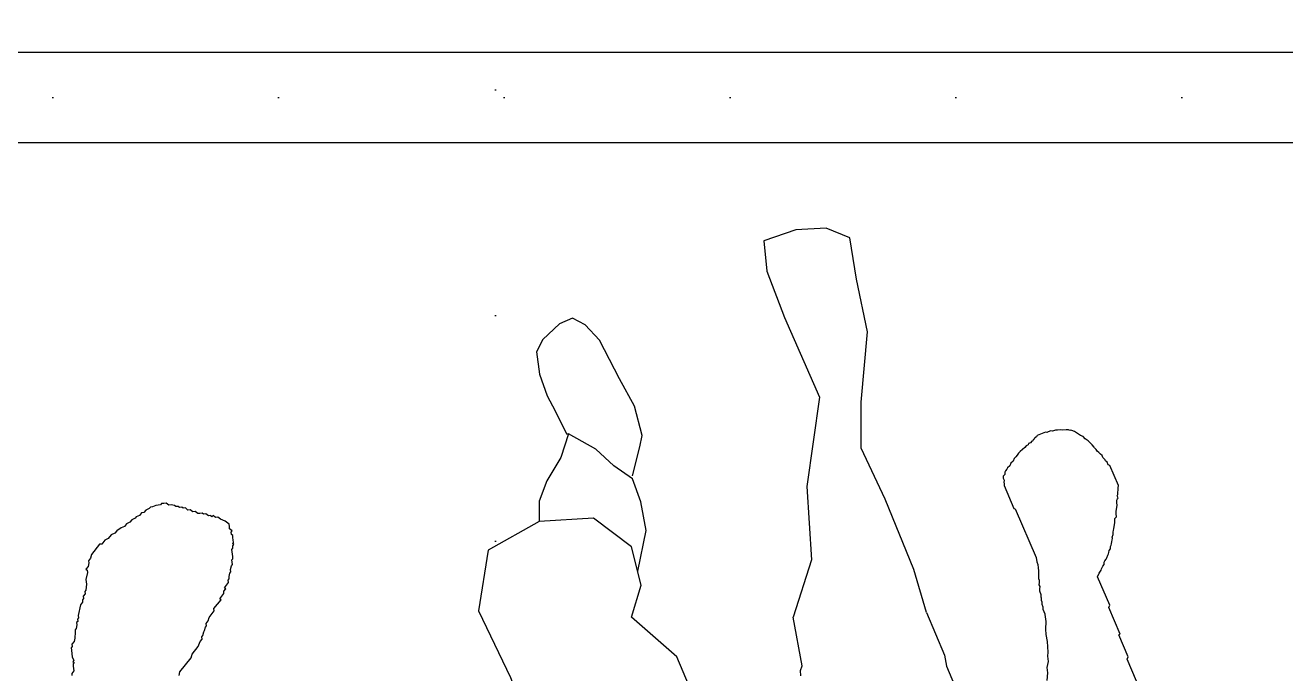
# Model space of a CAD drawing. Extents: x -68523 to 336700, y -113452 to 119396.
# Drawn here: x 256729 to 258125, y 26411 to 27130 of the extents above; entities that cross this region are included whole.
import ezdxf

# ---------------------------------------------------------------- set-up
doc = ezdxf.new("R2010")
doc.units = 0
doc.header["$LTSCALE"] = 1000
doc.header["$MEASUREMENT"] = 0
doc.linetypes.add('EC-5thFloor-s6144$0$DOT', pattern=[0.25, 0, -0.25])
doc.layers.get('0').update_dxf_attribs({"linetype": 'CONTINUOUS'})
for name, color, linetype in [('Dry-Wall', 4, 'CONTINUOUS'), ('EC-5thFloor-s6144$0$4', 9, 'EC-5thFloor-s6144$0$DOT'), ('ece-fitout$0$people', 7, 'CONTINUOUS'), ('N_Fur', 41, 'CONTINUOUS')]:
    doc.layers.add(name, color=color, linetype=linetype)

# ---------------------------------------------------------------- blocks, each defined once
blk = doc.blocks.new('EC-5thFloor-s6144$0$grid-base')
for p, q in [((-750, -24750), (-750, 750)), ((-24750, -3750), (750, -3750))]:
    blk.add_line(p, q)
blk = doc.blocks.new('ece-fitout$0$people-01')
at = {"layer": 'ece-fitout$0$people', "color": 8}
for p, q in [((260, -302.8), (327.8, -461.6)), ((29, -451.1), (-6.8, -367.3)), ((-181.7, -434.4), (-171.3, -458.8)), ((-82.8, -443.6), (-82.3, -435.2)), ((-82.3, -449.6), (-82.8, -443.6)), ((190.7, -446.3), (188.7, -451.3)), ((190.3, -440.3), (190.7, -446.3)), ((-171.3, -458.8), (-172.3, -461.3)), ((-83.6, -456.3), (-82.3, -449.6)), ((-83.1, -462.3), (-83.6, -456.3)), ((31, -463.4), (29, -451.1)), ((188.7, -451.3), (198.8, -505.5)), ((-172.3, -461.3), (-161.9, -485.7)), ((-83.4, -466.5), (-83.1, -462.3)), ((-82.9, -472.5), (-83.4, -466.5)), ((-82.4, -478.5), (-82.9, -472.5)), ((51.1, -510.5), (31, -463.4)), ((-161.9, -485.7), (-163.6, -486.4)), ((-163.6, -486.4), (-151, -516.1)), ((-81.1, -486.2), (-82.4, -478.5)), ((-80.7, -492.2), (-81.1, -486.2)), ((-81.2, -500.7), (-80.7, -492.2)), ((-79.9, -508.4), (-81.2, -500.7)), ((-151, -516.1), (-152, -518.5)), ((-80, -509.1), (-79.9, -508.4)), ((-77.7, -514.3), (-80, -509.1)), ((-77.9, -516.8), (-77.7, -514.3)), ((-152, -518.5), (-138.5, -550.1)), ((-76.6, -519.8), (-77.9, -516.8)), ((-76.7, -522.3), (-76.6, -519.8)), ((-75.9, -524.3), (-76.7, -522.3)), ((-76, -526.8), (-75.9, -524.3)), ((-75.6, -527.8), (-76, -526.8)), ((-75.7, -530.3), (-75.6, -527.8)), ((-74, -534.4), (-75.7, -530.3)), ((-74.3, -539.3), (-74.1, -536.8)), ((-73.4, -541.3), (-74.3, -539.3)), ((-74.1, -536.8), (-74, -534.4)), ((-73.7, -546.3), (-73.6, -543.8)), ((-73.6, -543.8), (-73.4, -541.3)), ((-142.3, -557.6), (-142.9, -559)), ((-140.2, -554.2), (-142.3, -557.6)), ((-138.5, -550.1), (-140.2, -554.2)), ((-72.8, -548.3), (-73.7, -546.3)), ((-73.1, -553.2), (-73, -550.8)), ((-72.9, -556.7), (-73.1, -553.2)), ((-73, -550.8), (-72.8, -548.3)), ((-72.6, -560.2), (-72.9, -556.7)), ((-148.6, -571.1), (-149.8, -574)), ((-148, -569.6), (-148.6, -571.1)), ((-146.4, -567.7), (-148, -569.6)), ((-145.8, -566.3), (-146.4, -567.7)), ((-145.7, -563.8), (-145.8, -566.3)), ((-144.1, -561.9), (-145.7, -563.8)), ((-143.5, -560.5), (-144.1, -561.9)), ((-142.9, -559), (-143.5, -560.5)), ((-72.3, -563.7), (-72.6, -560.2)), ((-71, -566.8), (-72.3, -563.7)), ((-70.3, -571.3), (-71, -566.8)), ((-47.2, -625.2), (-70.3, -571.3)), ((-153.4, -585.2), (-154, -586.6)), ((-152.8, -583.7), (-153.4, -585.2)), ((-152.7, -581.2), (-152.8, -583.7)), ((-151.1, -579.3), (-152.7, -581.2)), ((-150.9, -576.9), (-151.1, -579.3)), ((-150.4, -575.4), (-150.9, -576.9)), ((-149.8, -574), (-150.4, -575.4)), ((-155.8, -599.4), (-155.9, -601.9)), ((-155.6, -596.9), (-155.8, -599.4)), ((-154.5, -594), (-155.6, -596.9)), ((-154.7, -590.5), (-154.9, -593)), ((-154.9, -593), (-154.5, -594)), ((-154.2, -589.1), (-154.7, -590.5)), ((-154, -586.6), (-154.2, -589.1)), ((-157.5, -612.2), (-157.7, -614.6)), ((-157.4, -609.7), (-157.5, -612.2)), ((-156.6, -605.8), (-157.4, -609.7)), ((-156.5, -603.3), (-156.6, -605.8)), ((-155.9, -601.9), (-156.5, -603.3)), ((-159.3, -625), (-160, -628.9)), ((-157.7, -614.6), (-159.3, -616.5)), ((-159.3, -616.5), (-159, -620)), ((-159.1, -622.5), (-159.3, -625)), ((-159, -620), (-159.1, -622.5)), ((-45.8, -625.8), (-47.2, -625.2)), ((-34.9, -651.2), (-45.8, -625.8)), ((-160.5, -636.3), (-161.1, -637.7)), ((-161.1, -637.7), (-160.2, -639.8)), ((-160.8, -641.2), (-160.9, -643.7)), ((-160.2, -639.8), (-160.8, -641.2)), ((-159.9, -634.8), (-160.5, -636.3)), ((-160, -628.9), (-159.7, -632.4)), ((-159.7, -632.4), (-159.9, -634.8)), ((-161.2, -648.6), (-161.4, -651.1)), ((-161.4, -651.1), (-151.8, -673.5)), ((-161.1, -646.2), (-161.2, -648.6)), ((-160.9, -643.7), (-161.1, -646.2)), ((-35, -653.7), (-34.9, -651.2)), ((-34.6, -654.7), (-35, -653.7)), ((-34.8, -657.1), (-34.6, -654.7)), ((-38.6, -670.8), (-38, -669.3)), ((-38, -669.3), (-36.4, -667.5)), ((-36.4, -667.5), (-35.8, -666)), ((-35.8, -666), (-35.6, -663.5)), ((-35.6, -663.5), (-34, -661.6)), ((-33.9, -659.2), (-34.8, -657.1)), ((-34, -661.6), (-33.9, -659.2)), ((-151.8, -673.5), (-150.3, -674.1)), ((-150.3, -674.1), (-149, -677.1)), ((-149, -677.1), (-147.2, -678.7)), ((-147.2, -678.7), (-146.7, -679.7)), ((-146.7, -679.7), (-144.4, -682.3)), ((-144.4, -682.3), (-143.5, -684.4)), ((-49.3, -685), (-47.7, -683.1)), ((-47.7, -683.1), (-46.1, -681.2)), ((-46.1, -681.2), (-45, -678.3)), ((-45, -678.3), (-42.3, -676)), ((-42.3, -676), (-41.2, -673.1)), ((-41.2, -673.1), (-38.6, -670.8)), ((-143.5, -684.4), (-141.6, -686)), ((-141.6, -686), (-139.8, -687.6)), ((-139.8, -687.6), (-137.9, -689.2)), ((-137.9, -689.2), (-137, -691.2)), ((-137, -691.2), (-135.1, -692.8)), ((-135.1, -692.8), (-134.7, -693.8)), ((-134.7, -693.8), (-132.4, -696.4)), ((-132.4, -696.4), (-130.5, -698)), ((-130.5, -698), (-128.1, -700.7)), ((-64, -698.5), (-62, -697.7)), ((-62, -697.7), (-61.4, -696.2)), ((-61.4, -696.2), (-59.4, -695.3)), ((-59.4, -695.3), (-57.8, -693.4)), ((-57.8, -693.4), (-55.2, -691.1)), ((-55.2, -691.1), (-52.5, -688.8)), ((-52.5, -688.8), (-50.9, -686.9)), ((-50.9, -686.9), (-49.3, -685)), ((-128.1, -700.7), (-124.8, -702.8)), ((-124.8, -702.8), (-122.5, -705.5)), ((-122.5, -705.5), (-119.6, -706.6)), ((-119.6, -706.6), (-112.9, -711)), ((-112.9, -711), (-110, -712.1)), ((-91.7, -712.7), (-88.6, -711.4)), ((-88.6, -711.4), (-86.1, -711.6)), ((-86.1, -711.6), (-82.1, -709.8)), ((-82.1, -709.8), (-80.6, -710.4)), ((-80.6, -710.4), (-71.5, -706.5)), ((-71.5, -706.5), (-70.9, -705.1)), ((-70.9, -705.1), (-68.8, -704.2)), ((-68.8, -704.2), (-68.3, -702.7)), ((-68.3, -702.7), (-67.2, -702.3)), ((-67.2, -702.3), (-66.7, -700.8)), ((-66.7, -700.8), (-65.6, -700.4)), ((-65.6, -700.4), (-64, -698.5)), ((-110, -712.1), (-108.5, -712.7)), ((-108.5, -712.7), (-107.5, -712.3)), ((-107.5, -712.3), (-106.1, -712.9)), ((-106.1, -712.9), (-103.6, -713)), ((-103.6, -713), (-100.1, -712.7)), ((-100.1, -712.7), (-97.6, -712.9)), ((-97.6, -712.9), (-94.1, -712.6)), ((-94.1, -712.6), (-91.7, -712.7))]:
    blk.add_line(p, q, dxfattribs=at)
for points in [[(327.8, -461.6), (327.8, -461.6), (377.7, -505.5), (367.1, -540.8), (377.7, -583.2), (420.1, -615), (480.2, -611.4), (536.7, -579.7), (547.3, -512.5), (512, -438.4), (469.6, -328.9)], [(51.1, -510.5), (65.2, -558.2), (97, -635.9), (123.5, -692.5), (123.5, -743.7), (116.5, -821.4), (128.8, -879.7), (135.9, -925.6), (162.4, -936.2), (196, -934.4), (231.3, -922.1), (227.8, -888.5), (208.3, -837.3), (169.5, -749), (183.6, -650.1), (178.3, -568.8), (198.8, -505.5)], [(371, -556.3), (361.6, -601.2), (367.6, -633.2), (376.9, -658.5), (397.3, -673.1), (417.5, -691.3), (447.5, -708.4), (456.1, -682.2), (471.6, -656.4), (480.1, -633.7), (480.2, -611.4)], [(376.8, -662), (368.6, -694), (366.2, -706.5), (374.4, -739.2), (391, -769.2), (413.1, -812.1), (429, -829.3), (443.2, -836.4), (457.7, -830.2), (476, -813), (482.9, -799.3), (479.7, -774.5), (471.2, -750.5), (462.5, -734.1), (450, -708.5), (447.5, -708.4)]]:
    blk.add_lwpolyline(points, dxfattribs=at)
blk = doc.blocks.new('ece-fitout$0$people-05')
at = {"layer": 'ece-fitout$0$people', "color": 8}
for p, q in [((-296.5, -372.1), (-315.2, -379.2)), ((-293.8, -369.1), (-296.5, -372.1)), ((-336.1, -390.9), (-337.1, -393.2)), ((-332.7, -389.6), (-336.1, -390.9)), ((-328.2, -386), (-332.7, -389.6)), ((-318, -382.1), (-328.2, -386)), ((-315.2, -379.2), (-318, -382.1)), ((-352.2, -404.7), (-355, -407.7)), ((-348.8, -403.4), (-352.2, -404.7)), ((-347.7, -401.1), (-348.8, -403.4)), ((-346, -400.5), (-347.7, -401.1)), ((-343.3, -397.5), (-346, -400.5)), ((-341.6, -396.8), (-343.3, -397.5)), ((-338.8, -393.9), (-341.6, -396.8)), ((-337.1, -393.2), (-338.8, -393.9)), ((-364.5, -413.3), (-376.4, -417.7)), ((-376.4, -417.7), (-375.8, -419.4)), ((-363.5, -410.9), (-364.5, -413.3)), ((-355, -407.7), (-363.5, -410.9)), ((-394.3, -432.2), (-396, -432.9)), ((-393.2, -429.9), (-394.3, -432.2)), ((-386.4, -427.3), (-393.2, -429.9)), ((-383.7, -424.3), (-387.1, -425.6)), ((-387.1, -425.6), (-386.4, -427.3)), ((-382.6, -422), (-383.7, -424.3)), ((-375.8, -419.4), (-382.6, -422)), ((-195.9, -433.1), (-192.5, -431.8)), ((-192.5, -431.8), (-191.4, -429.5)), ((-407, -444.8), (-408.1, -447.1)), ((-405.3, -444.1), (-407, -444.8)), ((-402.6, -441.2), (-405.3, -444.1)), ((-401.5, -438.8), (-402.6, -441.2)), ((-399.8, -438.2), (-401.5, -438.8)), ((-397, -435.2), (-399.8, -438.2)), ((-396, -432.9), (-397, -435.2)), ((-202.2, -447.1), (-201.8, -443.1)), ((-201.8, -443.1), (-200.1, -442.5)), ((-200.8, -440.8), (-199.1, -440.1)), ((-200.1, -442.5), (-200.8, -440.8)), ((-199.1, -440.1), (-198, -437.8)), ((-198, -437.8), (-196.9, -435.4)), ((-196.9, -435.4), (-195.9, -433.1)), ((-416.8, -460.1), (-417.8, -462.4)), ((-415.1, -459.5), (-416.8, -460.1)), ((-414, -457.1), (-415.1, -459.5)), ((-413, -454.8), (-414, -457.1)), ((-411.9, -452.4), (-413, -454.8)), ((-410.8, -450.1), (-411.9, -452.4)), ((-409.1, -449.5), (-410.8, -450.1)), ((-408.1, -447.1), (-409.1, -449.5)), ((-215.4, -463.7), (-212.6, -460.8)), ((-212.6, -460.8), (-209.2, -459.5)), ((-209.2, -459.5), (-208.2, -457.1)), ((-208.2, -457.1), (-206.5, -456.5)), ((-206.5, -456.5), (-205.4, -454.2)), ((-205.4, -454.2), (-202.2, -447.1)), ((-423.1, -474.1), (-424.2, -476.5)), ((-422.7, -470.1), (-423.8, -472.4)), ((-423.8, -472.4), (-423.1, -474.1)), ((-421.7, -467.8), (-422.7, -470.1)), ((-420.6, -465.4), (-421.7, -467.8)), ((-418.9, -464.8), (-420.6, -465.4)), ((-417.8, -462.4), (-419.5, -463.1)), ((-419.5, -463.1), (-418.9, -464.8)), ((-224.8, -475), (-222, -472)), ((-222, -472), (-220.3, -471.4)), ((-220.3, -471.4), (-219.2, -469.1)), ((-219.2, -469.1), (-215.4, -463.7)), ((-425.7, -482.9), (-426.7, -485.2)), ((-426.7, -485.2), (-424.8, -490.3)), ((-424.2, -476.5), (-425.9, -477.1)), ((-425.9, -477.1), (-424.6, -480.5)), ((-424.6, -480.5), (-425.7, -482.9)), ((-239.6, -492.3), (-231.3, -483.3)), ((-231.3, -483.3), (-230.3, -481)), ((-230.3, -481), (-228.6, -480.3)), ((-228.6, -480.3), (-227.5, -478)), ((-227.5, -478), (-225.8, -477.4)), ((-225.8, -477.4), (-224.8, -475)), ((-424.8, -490.3), (-421.2, -494.7)), ((-421.2, -494.7), (-419.9, -498.1)), ((-419.9, -498.1), (-417.6, -499.2)), ((-417.6, -499.2), (-416.3, -502.6)), ((-416.3, -502.6), (-414.6, -502)), ((-414.6, -502), (-414, -503.7)), ((-253, -503.1), (-251.3, -502.5)), ((-251.3, -502.5), (-250.2, -500.1)), ((-250.2, -500.1), (-246.8, -498.9)), ((-246.8, -498.9), (-245.8, -496.5)), ((-245.8, -496.5), (-244.1, -495.9)), ((-244.1, -495.9), (-243, -493.5)), ((-243, -493.5), (-239.6, -492.3)), ((-414, -503.7), (-411.6, -504.7)), ((-411.6, -504.7), (-410.3, -508.1)), ((-410.3, -508.1), (-408, -509.2)), ((-408, -509.2), (-407.4, -510.9)), ((-407.4, -510.9), (-405, -511.9)), ((-405, -511.9), (-402.7, -513)), ((-402.7, -513), (-401.4, -516.4)), ((-401.4, -516.4), (-399.1, -517.4)), ((-264.5, -519.1), (-258.9, -513.1)), ((-258.9, -513.1), (-256.8, -508.4)), ((-256.8, -508.4), (-253, -503.1)), ((-399.1, -517.4), (-397.8, -520.8)), ((-397.8, -520.8), (-395.4, -521.9)), ((-395.4, -521.9), (-394.2, -525.3)), ((-394.2, -525.3), (-391.8, -526.3)), ((-391.8, -526.3), (-391.2, -528)), ((-391.2, -528), (-388.8, -529.1)), ((-388.8, -529.1), (-388.2, -530.8)), ((-275.5, -531), (-272.1, -529.7)), ((-272.1, -529.7), (-271, -527.4)), ((-271, -527.4), (-268.3, -524.4)), ((-268.3, -524.4), (-264.9, -523.1)), ((-265.5, -521.4), (-264.5, -519.1)), ((-264.9, -523.1), (-265.5, -521.4)), ((-388.2, -530.8), (-385.9, -531.9)), ((-385.9, -531.9), (-385.2, -533.6)), ((-385.2, -533.6), (-382.2, -536.3)), ((-382.2, -536.3), (-379.9, -537.4)), ((-379.9, -537.4), (-378.6, -540.8)), ((-378.6, -540.8), (-376.3, -541.8)), ((-376.3, -541.8), (-373.9, -542.9)), ((-373.9, -542.9), (-372.2, -542.2)), ((-372.2, -542.2), (-369.9, -543.3)), ((-369.9, -543.3), (-367.5, -544.4)), ((-367.5, -544.4), (-363.5, -544.8)), ((-355.4, -545.6), (-352, -544.3)), ((-352, -544.3), (-349.7, -545.4)), ((-349.7, -545.4), (-346.3, -544.1)), ((-346.3, -544.1), (-342.2, -544.5)), ((-342.2, -544.5), (-340.5, -543.9)), ((-340.5, -543.9), (-336.5, -544.3)), ((-336.5, -544.3), (-333.1, -543)), ((-333.1, -543), (-329.1, -543.4)), ((-329.1, -543.4), (-325.7, -542.1)), ((-325.7, -542.1), (-321.6, -542.6)), ((-321.6, -542.6), (-315.9, -542.3)), ((-315.9, -542.3), (-312.5, -541.1)), ((-312.5, -541.1), (-308.4, -541.5)), ((-308.4, -541.5), (-303.3, -539.6)), ((-303.3, -539.6), (-299.3, -540)), ((-299.3, -540), (-294.2, -538)), ((-294.2, -538), (-291.9, -539.1)), ((-291.9, -539.1), (-278.3, -534)), ((-278.3, -534), (-275.5, -531)), ((-363.5, -544.8), (-361.2, -545.8)), ((-361.2, -545.8), (-359.5, -545.2)), ((-359.5, -545.2), (-355.4, -545.6))]:
    blk.add_line(p, q, dxfattribs=at)
blk = doc.blocks.new('sofa')
at = {"layer": 'ece-fitout$0$people', "color": 8}
for name, p, rotation in [('ece-fitout$0$people-01', (195268.4, 17537.4), 270), ('ece-fitout$0$people-05', (195294.9, 16593.9), 300.6292472727838)]:
    blk.add_blockref(name, p, dxfattribs=dict(at, rotation=rotation))

msp = doc.modelspace()

# ---------------------------------------------------------------- linework, layer by layer
at = {"layer": 'Dry-Wall', "color": 0}
for p, q in [((255345, 27100), (258800.1, 27100)), ((255345, 27000), (258800.1, 27000))]:
    msp.add_line(p, q, dxfattribs=at)

# ---------------------------------------------------------------- block references
at = {"layer": 'EC-5thFloor-s6144$0$4'}
msp.add_blockref('EC-5thFloor-s6144$0$grid-base', (258000, 30800), dxfattribs=at)
at = {"layer": 'N_Fur', "rotation": 270}
msp.add_blockref('sofa', (240240.9, 221237.2), dxfattribs=at)

doc.saveas('drawing.dxf')
